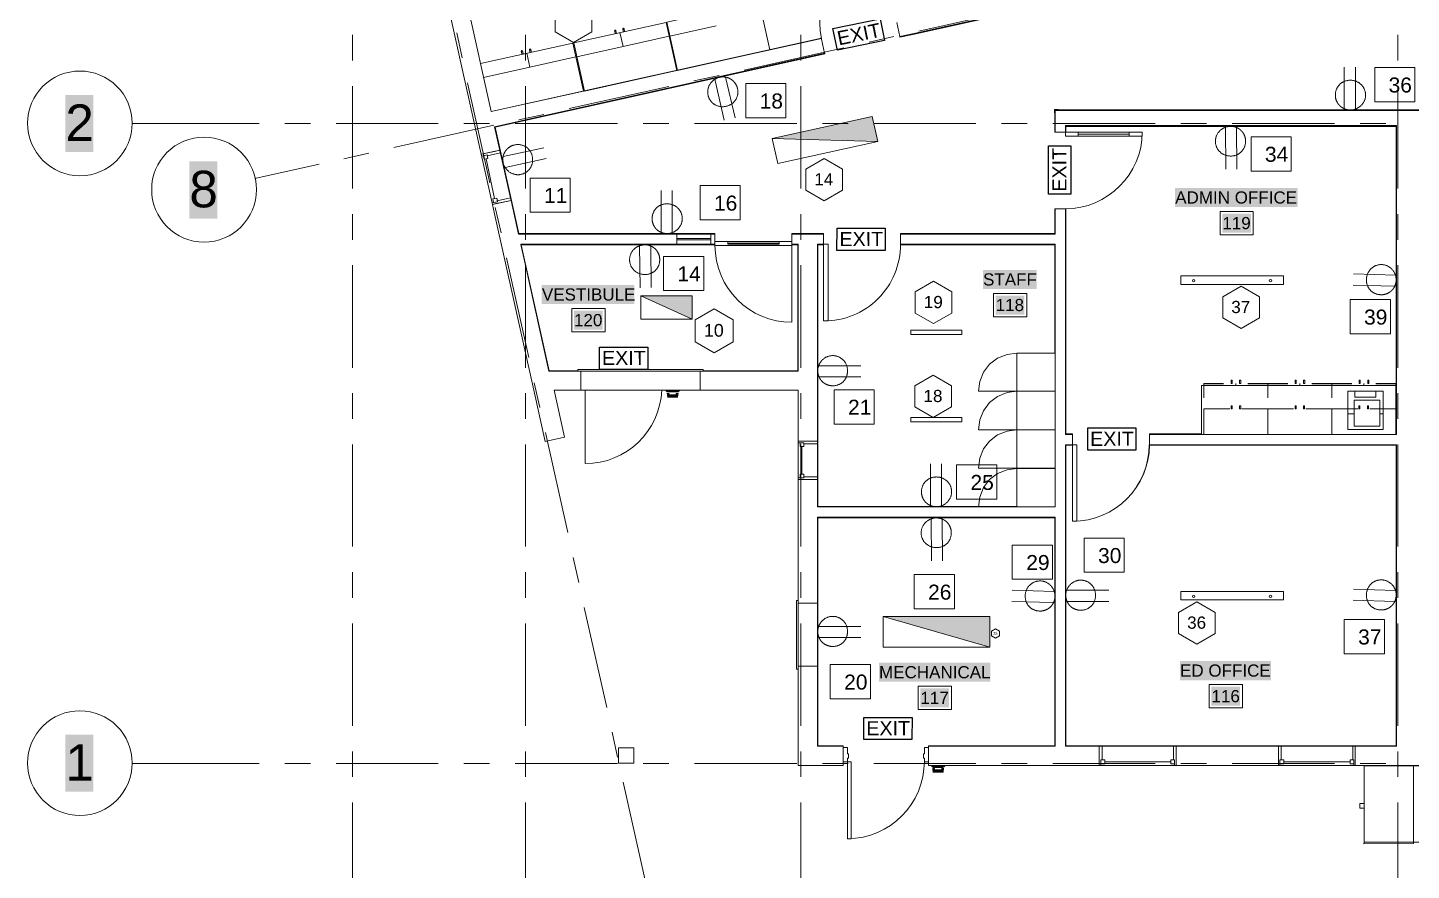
# Model space of a CAD drawing. Header units: inches. Extents: x 0.9 to 36.3, y 0.7 to 23.3.
# Drawn here: x 13.56 to 20.31, y 5.59 to 9.7 of the extents above; entities that cross this region are included whole.
import ezdxf

# ---------------------------------------------------------------- set-up
doc = ezdxf.new("R2010")
doc.units = ezdxf.units.IN
doc.linetypes.add('ACAD_ISO02W100', pattern=[15, 12, -3])
doc.linetypes.add('CENTER', pattern=[50.8, 31.75, -6.35, 6.35, -6.35])
for name, color, linetype, lineweight, true_color in [('Blocks', 7, 'Continuous', 5, 0x9a9c7f), ('Boarder for name', 7, 'Continuous', 5, 0x777777), ('Doors', 7, 'Continuous', 5, 0xf2db9c), ('Lights', 7, 'Continuous', 15, 0xff0a0a), ('Numbering Lights', 1, 'Continuous', 15, 0xff0000), ('PDF_Geometry', 7, 'Continuous', 9, 0x777777)]:
    doc.layers.add(name, color=color, linetype=linetype, lineweight=lineweight, true_color=true_color)
doc.layers.add('EXIT', color=10, linetype='Continuous')
doc.layers.add('PDF_Text', color=7, linetype='Continuous')
doc.layers.add('Numbering receptecles', color=170, linetype='Continuous', lineweight=15)
doc.layers.add('Receptacles', color=170, linetype='Continuous', lineweight=15)
doc.layers.add('PDF_Solid Fills', color=7, linetype='Continuous', true_color=0xffffff)
doc.styles.add('PDF Arial', font='arial.ttf')
doc.styles.get("Standard").update_dxf_attribs({"font": 'arial.ttf'})

msp = doc.modelspace()

# ---------------------------------------------------------------- hatches: boundary and pattern name
at = {"layer": 'Blocks', "linetype": 'CENTER', "ltscale": 0.01, "transparency": 33554559}
h = msp.add_hatch(color=256, dxfattribs=at)
h.set_gradient(color1=(19, 155, 72), color2=(241, 235, 31))
h.paths.add_polyline_path([(16.6915, 7.9119), (16.6899, 7.9184), (16.6802, 7.9184), (16.6769, 7.9184), (16.6802, 7.8956), (16.7321, 7.8956), (16.7353, 7.9184), (16.7321, 7.9184), (16.7224, 7.9184), (16.7207, 7.9119)])
h.paths.add_polyline_path([(16.6704, 7.9313), (16.6704, 7.9281), (16.6769, 7.9216), (16.6802, 7.9216), (16.7321, 7.9216), (16.7353, 7.9216), (16.7418, 7.9281), (16.7418, 7.9313)])
h = msp.add_hatch(color=256, dxfattribs=at)
h.set_gradient(color1=(19, 155, 72), color2=(241, 235, 31))
h.paths.add_polyline_path([(17.9868, 6.0803), (17.9851, 6.0868), (17.9754, 6.0868), (17.9722, 6.0868), (17.9754, 6.0641), (18.0273, 6.0641), (18.0306, 6.0868), (18.0273, 6.0868), (18.0176, 6.0868), (18.016, 6.0803)])
h.paths.add_polyline_path([(18.0273, 6.09), (18.0306, 6.09), (18.0371, 6.0965), (18.0371, 6.0998), (17.9657, 6.0998), (17.9657, 6.0965), (17.9722, 6.09), (17.9754, 6.09)])
h.paths.add_polyline_path([(17.9754, 6.09), (17.9754, 6.0868), (17.9851, 6.0868), (18.0176, 6.0868), (18.0273, 6.0868), (18.0273, 6.09)])
at = {"layer": 'Lights', "linetype": 'ByBlock', "transparency": 33554559}
msp.add_hatch(color=256, dxfattribs=at).paths.add_polyline_path([(17.1984, 9.1615), (17.7064, 9.1479), (17.6797, 9.2682)])
at = {"layer": 'Lights', "linetype": 'ByBlock', "ltscale": 0.001, "transparency": 33554559}
for points in [[(16.5517, 8.3921), (16.8017, 8.2789), (16.8017, 8.3921)], [(18.2534, 6.6764), (18.2534, 6.8264), (17.7334, 6.8264)]]:
    msp.add_hatch(color=256, dxfattribs=at).paths.add_polyline_path(points)

# ---------------------------------------------------------------- linework, layer by layer
at = {"layer": 'Blocks', "linetype": 'ByBlock'}
for p, q in [((16.4489, 9.6775), (16.4641, 9.6091)), ((16.4641, 9.6091), (16.6893, 9.6591)), ((16.9185, 9.71), (16.6932, 9.66)), ((16.4641, 9.6091), (16.2388, 9.5591)), ((15.9941, 9.5765), (16.0093, 9.5082)), ((16.0093, 9.5082), (16.2345, 9.5582)), ((16.0093, 9.5082), (15.784, 9.4582))]:
    msp.add_line(p, q, dxfattribs=at)
at = {"layer": 'Blocks', "linetype": 'ByBlock', "ltscale": 0.001}
msp.add_line((18.2534, 6.8264), (18.2534, 6.6764), dxfattribs=at)
at = {"layer": 'Blocks', "linetype": 'ByBlock'}
for points in [[(17.1287, 9.8278), (16.6782, 9.7278), (16.7304, 9.4925), (17.1809, 9.5925)], [(16.6742, 9.7272), (16.2237, 9.6272), (16.2759, 9.392), (16.7264, 9.4919)], [(16.2193, 9.6265), (15.7688, 9.5266), (15.821, 9.2913), (16.2715, 9.3912)], [(18.5726, 7.9263), (18.5726, 8.113), (18.3859, 8.113), (18.3859, 7.9263)], [(19.4309, 7.9647), (19.4309, 7.9797), (19.4359, 7.9797), (19.4359, 7.9647), (19.4359, 7.9797), (19.4309, 7.9797), (19.4309, 7.9647), (19.4309, 7.9747)], [(19.4359, 7.9647), (19.4359, 7.9747)], [(19.4775, 7.9797), (19.4775, 7.9647), (19.4725, 7.9647), (19.4775, 7.9647), (19.4775, 7.9747), (19.4775, 7.9647), (19.4725, 7.9647), (19.4775, 7.9647), (19.4775, 7.9797), (19.4725, 7.9797), (19.4725, 7.9647), (19.4725, 7.9797)], [(19.4725, 7.9747), (19.4725, 7.9647)], [(19.7425, 7.9647), (19.7425, 7.9797), (19.7475, 7.9797), (19.7475, 7.9647), (19.7475, 7.9797), (19.7425, 7.9797), (19.7425, 7.9647), (19.7425, 7.9747)], [(19.7475, 7.9647), (19.7475, 7.9747)], [(19.7909, 7.9797), (19.7909, 7.9647), (19.7842, 7.9647), (19.7909, 7.9647), (19.7909, 7.9747), (19.7909, 7.9647), (19.7842, 7.9647), (19.7909, 7.9647), (19.7909, 7.9797), (19.7842, 7.9797), (19.7842, 7.9647), (19.7842, 7.9797)], [(19.7842, 7.9747), (19.7842, 7.9647)], [(20.0559, 7.9647), (20.0559, 7.9797), (20.0609, 7.9797), (20.0609, 7.9647), (20.0609, 7.9797), (20.0559, 7.9797), (20.0559, 7.9647), (20.0559, 7.9747)], [(20.0609, 7.9647), (20.0609, 7.9747)], [(20.1025, 7.9797), (20.1025, 7.9647), (20.0975, 7.9647), (20.1025, 7.9647), (20.1025, 7.9747), (20.1025, 7.9647), (20.0975, 7.9647), (20.1025, 7.9647), (20.1025, 7.9797), (20.0975, 7.9797), (20.0975, 7.9647), (20.0975, 7.9797)], [(20.0975, 7.9747), (20.0975, 7.9647)], [(18.5726, 7.738), (18.5726, 7.9263), (18.3859, 7.9263), (18.3859, 7.738)], [(19.2859, 7.7147), (20.2342, 7.7147), (20.2342, 7.9547), (19.2859, 7.9547)], [(20.0009, 7.7397), (20.1725, 7.7397), (20.1725, 7.9263), (20.0009, 7.9263)], [(20.1725, 7.9263), (20.1725, 7.8347), (20.1725, 7.7397), (20.1725, 7.8347)], [(19.4309, 7.8397), (19.4309, 7.8547), (19.4359, 7.8547), (19.4359, 7.8397), (19.4359, 7.8547), (19.4309, 7.8547), (19.4309, 7.8397), (19.4309, 7.8497)], [(19.4359, 7.8397), (19.4359, 7.8497)], [(19.4725, 7.8397), (19.4725, 7.8547), (19.4775, 7.8547), (19.4775, 7.8397), (19.4775, 7.8547), (19.4725, 7.8547), (19.4725, 7.8397), (19.4725, 7.8497)], [(19.4775, 7.8397), (19.4775, 7.8497)], [(19.7425, 7.8397), (19.7425, 7.8547), (19.7475, 7.8547), (19.7475, 7.8397), (19.7475, 7.8547), (19.7425, 7.8547), (19.7425, 7.8397), (19.7425, 7.8497)], [(19.7475, 7.8397), (19.7475, 7.8497)], [(19.7842, 7.8397), (19.7842, 7.8547), (19.7892, 7.8547), (19.7892, 7.8397), (19.7892, 7.8547), (19.7842, 7.8547), (19.7842, 7.8397), (19.7842, 7.8497)], [(19.7892, 7.8397), (19.7892, 7.8497)], [(20.0009, 7.8163), (20.0009, 7.8347), (20.0009, 7.843), (20.0009, 7.8347)], [(20.0309, 7.7564), (20.1558, 7.7564), (20.1558, 7.883), (20.0309, 7.883)], [(20.0542, 7.8397), (20.0542, 7.8547), (20.0592, 7.8547), (20.0592, 7.8397), (20.0592, 7.8547), (20.0542, 7.8547), (20.0542, 7.8397), (20.0542, 7.8497)], [(20.0592, 7.8397), (20.0592, 7.8497)], [(20.0958, 7.8397), (20.0958, 7.8547), (20.1008, 7.8547), (20.1008, 7.8397), (20.1008, 7.8547), (20.0958, 7.8547), (20.0958, 7.8397), (20.0958, 7.8497)], [(20.1008, 7.8397), (20.1008, 7.8497)], [(20.1725, 7.8163), (20.1725, 7.8347), (20.1725, 7.843), (20.1725, 7.8347)], [(18.5726, 7.5514), (18.5726, 7.738), (18.3859, 7.738), (18.3859, 7.5514)], [(18.5726, 7.3614), (18.5726, 7.5497), (18.3859, 7.5497), (18.3859, 7.3614)]]:
    msp.add_lwpolyline(points, close=True, dxfattribs=at)
for points in [[(16.4233, 9.6838), (16.4259, 9.6721), (16.4319, 9.6734), (16.4293, 9.6851)], [(16.4634, 9.6927), (16.466, 9.681), (16.472, 9.6823), (16.4694, 9.694)], [(16.0085, 9.592), (16.0111, 9.5803), (16.0171, 9.5816), (16.0145, 9.5934)], [(15.9685, 9.5831), (15.9711, 9.5714), (15.9771, 9.5728), (15.9745, 9.5845)], [(18.3859, 7.5514), (18.1976, 7.5514), (18.2043, 7.5997), (18.2226, 7.6447), (18.2526, 7.683), (18.2909, 7.713), (18.3376, 7.7314), (18.3859, 7.738), (18.1976, 7.738), (18.2043, 7.7863), (18.2226, 7.8313), (18.2526, 7.8713), (18.2909, 7.9013), (18.3376, 7.9197), (18.3859, 7.9263), (18.1976, 7.9263), (18.2043, 7.9747), (18.2226, 8.0197), (18.2526, 8.058), (18.2909, 8.088), (18.3376, 8.1063), (18.3859, 8.113)], [(19.3942, 7.9647), (19.2975, 7.9647), (19.2975, 7.9563)], [(19.2975, 7.8947), (19.2975, 7.9563), (19.3942, 7.9563)], [(19.4309, 7.9647), (19.4359, 7.9647), (19.4309, 7.9647)], [(19.4309, 7.9647), (19.4359, 7.9647), (19.4309, 7.9647)], [(19.4542, 7.9563), (19.4542, 7.9647)], [(19.7075, 7.9647), (19.6092, 7.9647), (19.6092, 7.9563), (19.6092, 7.9647), (19.5125, 7.9647)], [(19.5125, 7.9563), (19.6092, 7.9563), (19.6092, 7.8947), (19.6092, 7.9563), (19.7075, 7.9563)], [(19.7425, 7.9647), (19.7475, 7.9647), (19.7425, 7.9647)], [(19.7425, 7.9647), (19.7475, 7.9647), (19.7425, 7.9647)], [(19.7659, 7.9563), (19.7659, 7.9647)], [(20.0192, 7.9647), (19.9225, 7.9647), (19.9225, 7.9563), (19.9225, 7.9647), (19.8242, 7.9647)], [(19.8242, 7.9563), (19.9225, 7.9563), (19.9225, 7.8947), (19.9225, 7.9563), (20.0192, 7.9563)], [(20.1725, 7.8363), (20.1725, 7.8413), (20.1725, 7.843), (20.1725, 7.8463), (20.1725, 7.8863), (20.1725, 7.9263), (20.0009, 7.9263), (20.0858, 7.9263), (20.1725, 7.9263), (20.1725, 7.918), (20.1725, 7.908), (20.1725, 7.898), (20.1725, 7.8863), (20.1725, 7.863), (20.1725, 7.838), (20.1725, 7.8163), (20.1725, 7.778), (20.1725, 7.7397), (20.1725, 7.7564), (20.1725, 7.7397), (20.0009, 7.7397), (20.1725, 7.7397), (20.0009, 7.7397), (20.0009, 7.7564), (20.0009, 7.7397), (20.0009, 7.778), (20.0009, 7.8163), (20.0009, 7.838), (20.0009, 7.863), (20.0009, 7.8863), (20.0009, 7.898), (20.0009, 7.908), (20.0009, 7.918), (20.0009, 7.9263), (20.0009, 7.8963), (20.0009, 7.8947), (20.0009, 7.893), (20.0009, 7.8913), (20.0009, 7.8897), (20.0009, 7.8863), (20.0009, 7.823), (20.0009, 7.758), (20.0009, 7.823), (20.0009, 7.8863), (20.0009, 7.8897), (20.0009, 7.8913), (20.0009, 7.893), (20.0009, 7.8947), (20.0009, 7.8963), (20.0009, 7.9263), (20.0359, 7.9263), (20.0609, 7.9263), (20.0858, 7.9263), (20.1108, 7.9263), (20.1358, 7.9263), (20.1725, 7.9263), (20.1725, 7.8963), (20.1725, 7.8947), (20.1725, 7.893), (20.1725, 7.8913), (20.1725, 7.8897), (20.1725, 7.8863), (20.1725, 7.823), (20.1725, 7.758), (20.1725, 7.823), (20.1725, 7.8863), (20.1725, 7.8897), (20.1725, 7.8913), (20.1725, 7.893), (20.1725, 7.8947), (20.1725, 7.8963), (20.1725, 7.9263), (20.1375, 7.9263), (20.1125, 7.9263), (20.0858, 7.9263), (20.0592, 7.9263), (20.0342, 7.9263), (20.0342, 7.918), (20.0342, 7.908), (20.0342, 7.898), (20.1375, 7.898), (20.1375, 7.908), (20.1375, 7.918), (20.1375, 7.9263), (20.0342, 7.9263), (20.0009, 7.9263), (20.0009, 7.8347), (20.0009, 7.7397), (20.0009, 7.8347), (20.0009, 7.9263), (20.0009, 7.8863), (20.0009, 7.8463), (20.0009, 7.843), (20.0009, 7.8413), (20.0009, 7.8363)], [(20.0009, 7.9263), (20.0342, 7.9263), (20.0342, 7.918), (20.0342, 7.908), (20.0342, 7.898), (20.1375, 7.898), (20.1375, 7.908), (20.1375, 7.918), (20.1375, 7.9263), (20.1725, 7.9263)], [(20.0342, 7.9263), (20.1375, 7.9263), (20.0342, 7.9263)], [(20.0559, 7.9647), (20.0609, 7.9647), (20.0559, 7.9647)], [(20.0559, 7.9647), (20.0609, 7.9647), (20.0559, 7.9647)], [(20.1125, 7.9263), (20.0858, 7.9263), (20.0592, 7.9263)], [(20.0775, 7.9563), (20.0775, 7.9647)], [(20.2342, 7.9563), (20.2342, 7.9647), (20.1375, 7.9647)], [(20.1375, 7.9563), (20.2342, 7.9563), (20.2342, 7.8947)], [(19.4242, 7.7147), (19.2975, 7.7147), (19.2975, 7.8397), (19.4242, 7.8397)], [(19.4309, 7.8397), (19.4359, 7.8397), (19.4309, 7.8397)], [(19.4309, 7.8397), (19.4359, 7.8397), (19.4309, 7.8397)], [(19.4725, 7.8397), (19.4775, 7.8397), (19.4725, 7.8397)], [(19.4725, 7.8397), (19.4775, 7.8397), (19.4725, 7.8397)], [(19.4825, 7.8397), (19.6092, 7.8397), (19.6092, 7.7147), (19.4825, 7.7147)], [(19.7359, 7.7147), (19.6092, 7.7147), (19.6092, 7.8397), (19.7359, 7.8397)], [(19.7425, 7.8397), (19.7475, 7.8397), (19.7425, 7.8397)], [(19.7425, 7.8397), (19.7475, 7.8397), (19.7425, 7.8397)], [(19.7842, 7.8397), (19.7892, 7.8397), (19.7842, 7.8397)], [(19.7842, 7.8397), (19.7892, 7.8397), (19.7842, 7.8397)], [(19.7959, 7.8397), (19.9225, 7.8397), (19.9225, 7.7147), (19.7959, 7.7147)], [(20.0492, 7.7147), (19.9225, 7.7147), (19.9225, 7.8397), (20.0492, 7.8397)], [(20.0309, 7.8163), (20.0309, 7.848), (20.0309, 7.883), (20.1558, 7.883), (20.1558, 7.848), (20.1558, 7.8163), (20.1558, 7.7863), (20.1558, 7.7564), (20.0309, 7.7564), (20.0309, 7.7863), (20.0309, 7.8163), (20.0009, 7.8163)], [(20.0542, 7.8397), (20.0592, 7.8397), (20.0542, 7.8397)], [(20.0542, 7.8397), (20.0592, 7.8397), (20.0542, 7.8397)], [(20.0958, 7.8397), (20.1008, 7.8397), (20.0958, 7.8397)], [(20.0958, 7.8397), (20.1008, 7.8397), (20.0958, 7.8397)], [(20.1075, 7.8397), (20.2342, 7.8397), (20.2342, 7.7147), (20.1075, 7.7147)], [(19.3942, 7.7147), (19.2975, 7.7147), (19.2975, 7.7764)], [(19.7075, 7.7147), (19.6092, 7.7147), (19.6092, 7.7764), (19.6092, 7.7147), (19.5125, 7.7147)], [(20.0192, 7.7147), (19.9225, 7.7147), (19.9225, 7.7764), (19.9225, 7.7147), (19.8242, 7.7147)], [(20.1725, 7.8163), (20.1558, 7.8163)], [(18.3859, 7.3614), (18.1976, 7.3614), (18.2043, 7.4097), (18.2226, 7.4564), (18.2526, 7.4947), (18.2909, 7.5247), (18.3376, 7.543), (18.3859, 7.5497)]]:
    msp.add_lwpolyline(points, dxfattribs=at)
for centre in [(16.4259, 9.6863), (16.466, 9.6952), (15.9711, 9.5856), (16.0111, 9.5945)]:
    msp.add_circle(centre, 0.00359, dxfattribs=at)
at = {"layer": 'Boarder for name', "linetype": 'ByBlock'}
for points in [[(19.3772, 8.8037), (19.5388, 8.8037), (19.5388, 8.6904), (19.3772, 8.6904)], [(18.2714, 8.4037), (18.4348, 8.4037), (18.4348, 8.2903), (18.2714, 8.2903)], [(16.2143, 8.3301), (16.3776, 8.3301), (16.3776, 8.2168), (16.2143, 8.2168)], [(17.904, 6.4861), (18.0674, 6.4861), (18.0674, 6.3727), (17.904, 6.3727)], [(19.3242, 6.4941), (19.4858, 6.4941), (19.4858, 6.3808), (19.3242, 6.3808)]]:
    msp.add_lwpolyline(points, close=True, dxfattribs=at)
at = {"layer": 'Doors', "linetype": 'ByBlock'}
for p, q in [((17.4426, 8.6446), (17.4643, 8.6446)), ((17.4426, 8.2697), (17.4426, 8.6446)), ((17.4643, 8.6446), (17.4643, 8.2697)), ((17.4643, 8.2697), (17.4426, 8.2697)), ((18.6576, 7.6647), (18.6776, 7.6647)), ((18.6576, 7.2914), (18.6576, 7.6647)), ((18.6776, 7.6647), (18.6776, 7.2914)), ((18.6776, 7.2914), (18.6576, 7.2914))]:
    msp.add_line(p, q, dxfattribs=at)
for points in [[(18.6226, 9.1713), (18.6842, 9.1713), (18.6842, 9.1913), (18.6226, 9.1913)], [(18.9976, 9.1713), (18.9342, 9.1713), (18.9342, 9.1913), (18.9976, 9.1913)], [(17.5593, 6.1864), (17.5376, 6.1864), (17.5376, 6.1164), (17.5593, 6.1164), (17.5593, 6.1348), (17.5643, 6.1348), (17.5643, 6.1564), (17.5593, 6.1564)], [(17.5593, 5.7414), (17.5776, 5.7414), (17.5776, 6.1164), (17.5593, 6.1164)]]:
    msp.add_lwpolyline(points, close=True, dxfattribs=at)
for points in [[(18.6842, 9.1913), (18.9342, 9.1913)], [(18.9342, 9.1813), (18.6842, 9.1813)], [(18.6842, 9.1713), (18.9342, 9.1713)], [(17.5376, 6.1864), (17.5593, 6.1864), (17.5593, 6.1564), (17.5643, 6.1564), (17.5643, 6.1348), (17.5593, 6.1348), (17.5593, 6.1164), (17.5376, 6.1164)], [(17.9543, 6.1164), (17.9343, 6.1164), (17.9343, 6.1348), (17.9293, 6.1348), (17.9293, 6.1564), (17.9343, 6.1564), (17.9343, 6.1864), (17.9543, 6.1864)]]:
    msp.add_lwpolyline(points, dxfattribs=at)
for points in [[(17.2876, 8.6446), (17.2876, 8.263, -0.413987), (16.9126, 8.638)], [(16.2793, 7.9313), (16.2793, 7.573, 0.403926), (16.6527, 7.9313)]]:
    msp.add_lwpolyline(points, format="xyb", dxfattribs=at)
for centre, radius, start, end in [((17.7999, 9.7295), 0.3762, 102.89692, 192.51974), ((18.6198, 9.1941), 0.3778, 270.42358, 359.57642), ((17.4456, 8.6417), 0.372, 269.54601, 0.45399), ((18.6576, 7.6647), 0.3733, 270.11084, 0), ((17.557, 6.1187), 0.3772, 270.34281, 0.16422)]:
    msp.add_arc(centre, radius, start, end, dxfattribs=at)
at = {"layer": 'EXIT', "linetype": 'ByBlock', "ltscale": 0.001}
for points in [[(17.7397, 9.6384), (17.5097, 9.5912), (17.488, 9.6976), (17.718, 9.7448)], [(18.6487, 9.1239), (18.6487, 8.8891), (18.5401, 8.8892), (18.5401, 9.124)], [(17.7427, 8.6137), (17.5079, 8.6137), (17.508, 8.7224), (17.7428, 8.7224)], [(16.5845, 8.033), (16.3497, 8.033), (16.3498, 8.1417), (16.5846, 8.1417)], [(18.9659, 7.6384), (18.7311, 7.6384), (18.7313, 7.747), (18.9661, 7.747)], [(17.8738, 6.2254), (17.639, 6.2254), (17.6391, 6.3341), (17.874, 6.3341)]]:
    msp.add_lwpolyline(points, close=True, dxfattribs=at)
at = {"layer": 'Lights', "linetype": 'ByBlock'}
for points in [[(17.7068, 9.1462), (17.2187, 9.038), (17.1916, 9.16), (17.7068, 9.1462), (17.6797, 9.2682), (17.1916, 9.16)], [(16.8017, 8.2789), (16.5517, 8.2789), (16.5517, 8.3921), (16.8017, 8.2789), (16.8017, 8.3921), (16.5517, 8.3921)], [(18.2534, 6.6764), (17.7334, 6.6764), (17.7334, 6.8264), (18.2534, 6.6764), (18.2534, 6.8264), (17.7334, 6.8264)]]:
    msp.add_lwpolyline(points, dxfattribs=at)
for points in [[(17.7068, 9.1462), (17.6797, 9.2682), (17.1916, 9.16)], [(19.6856, 8.448), (19.1856, 8.448), (19.1856, 8.4897), (19.6856, 8.4897)], [(17.8676, 8.2041), (17.8676, 8.2251), (18.1176, 8.2251), (18.1176, 8.2041)], [(17.8676, 7.7771), (17.8676, 7.7981), (18.1176, 7.7981), (18.1176, 7.7771)], [(19.6856, 6.9073), (19.1856, 6.9073), (19.1856, 6.9489), (19.6856, 6.9489)]]:
    msp.add_lwpolyline(points, close=True, dxfattribs=at)
for centre in [(19.2481, 8.4662), (19.6231, 8.4662), (19.2481, 6.9255), (19.6231, 6.9255)]:
    msp.add_circle(centre, 0.006, dxfattribs=at)
at = {"layer": 'Numbering Lights', "linetype": 'ByBlock', "ltscale": 0.001}
for points in [[(16.2227, 9.836), (16.1333, 9.7844), (16.1333, 9.6811), (16.2227, 9.6295), (16.3121, 9.6811), (16.3121, 9.7844)], [(17.445, 9.0623), (17.3556, 9.0107), (17.3556, 8.9075), (17.445, 8.8558), (17.5344, 8.9075), (17.5344, 9.0107)], [(17.9795, 8.463), (17.8901, 8.4114), (17.8901, 8.3081), (17.9795, 8.2565), (18.0689, 8.3081), (18.0689, 8.4114)], [(19.4794, 8.439), (19.3899, 8.3874), (19.3899, 8.2841), (19.4794, 8.2325), (19.5688, 8.2841), (19.5688, 8.3874)], [(16.9088, 8.3293), (16.8155, 8.2755), (16.8155, 8.1678), (16.9088, 8.114), (17.002, 8.1678), (17.002, 8.2755)], [(17.9778, 8.0046), (17.8884, 7.953), (17.8884, 7.8497), (17.9778, 7.7981), (18.0672, 7.8497), (18.0672, 7.953)], [(19.2641, 6.898), (19.1746, 6.8464), (19.1746, 6.7431), (19.2641, 6.6915), (19.3535, 6.7431), (19.3535, 6.8464)], [(18.2809, 6.7665), (18.2613, 6.7552), (18.2613, 6.7325), (18.2809, 6.7211), (18.3006, 6.7325), (18.3006, 6.7552)]]:
    msp.add_lwpolyline(points, close=True, dxfattribs=at)
at = {"layer": 'Numbering receptecles', "linetype": 'ByBlock', "ltscale": 0.001}
for points in [[(17.0626, 9.4287), (17.2586, 9.4287), (17.2586, 9.2614), (17.0626, 9.2614)], [(19.5278, 9.1685), (19.7238, 9.1685), (19.7238, 9.0012), (19.5278, 9.0012)], [(16.0104, 8.9672), (16.2064, 8.9672), (16.2064, 8.7999), (16.0104, 8.7999)], [(16.8399, 8.9301), (17.0359, 8.9301), (17.0359, 8.7629), (16.8399, 8.7629)], [(16.6615, 8.585), (16.8575, 8.585), (16.8575, 8.4177), (16.6615, 8.4177)], [(20.0116, 8.3738), (20.2076, 8.3738), (20.2076, 8.2066), (20.0116, 8.2066)], [(17.4939, 7.9336), (17.6899, 7.9336), (17.6899, 7.7664), (17.4939, 7.7664)], [(18.0912, 7.5666), (18.2872, 7.5666), (18.2872, 7.3993), (18.0912, 7.3993)], [(18.3633, 7.1755), (18.5593, 7.1755), (18.5593, 7.0083), (18.3633, 7.0083)], [(18.7137, 7.2096), (18.9097, 7.2096), (18.9097, 7.0424), (18.7137, 7.0424)], [(17.8845, 7.0309), (18.0805, 7.0309), (18.0805, 6.8636), (17.8845, 6.8636)], [(19.9827, 6.8122), (20.1787, 6.8122), (20.1787, 6.6449), (19.9827, 6.6449)], [(17.4751, 6.592), (17.6711, 6.592), (17.6711, 6.4247), (17.4751, 6.4247)]]:
    msp.add_lwpolyline(points, close=True, dxfattribs=at)
at = {"layer": 'PDF_Geometry', "linetype": 'ByBlock'}
for p, q in [((15.821, 9.2913), (17.4326, 9.6496)), ((17.4326, 9.6479), (15.821, 9.2913)), ((17.431, 9.6513), (17.431, 9.6496)), ((17.431, 9.6496), (17.4326, 9.6496)), ((17.4326, 9.6496), (17.4326, 9.6479)), ((17.4143, 8.0247), (17.4143, 8.6413)), ((17.4143, 8.6413), (17.4426, 8.6413)), ((17.4426, 8.643), (17.4426, 8.6446)), ((17.4426, 8.6446), (17.4643, 8.6446)), ((17.4426, 8.2697), (17.4426, 8.6446)), ((17.4426, 8.6413), (17.4426, 8.643)), ((17.4643, 8.6446), (17.4643, 8.2697)), ((17.4643, 8.2697), (17.4426, 8.2697)), ((17.4143, 7.363), (17.4143, 8.0247)), ((18.3859, 7.363), (17.4143, 7.363))]:
    msp.add_line(p, q, dxfattribs=at)
for points in [[(17.4326, 9.6446), (17.4476, 9.5763), (16.0527, 9.2663), (15.8377, 9.218), (15.8627, 9.103), (15.8377, 9.0963), (15.7727, 9.083), (15.1311, 11.9678), (15.2227, 11.9878), (15.741, 12.1045), (15.761, 12.0145), (15.2427, 11.8978), (15.821, 9.2913), (17.4326, 9.6479)], [(15.9177, 8.858), (15.8277, 8.838), (15.7727, 9.083), (15.8627, 9.103)], [(15.786, 9.0596), (15.8044, 9.063), (15.801, 9.0813), (15.7827, 9.0763)], [(15.8294, 8.8663), (15.8477, 8.8696), (15.851, 8.8513), (15.8327, 8.848)], [(16.8926, 8.6713), (16.8926, 8.6663), (16.726, 8.6663), (16.726, 8.6713)], [(16.8926, 8.693), (16.9126, 8.693), (16.9126, 8.6446), (16.8926, 8.6446)], [(16.9126, 8.638), (16.9126, 8.658), (16.976, 8.658), (16.976, 8.6446), (17.226, 8.6446), (17.226, 8.658), (17.2876, 8.658), (17.2876, 8.638)], [(16.976, 8.6446), (16.976, 8.6496), (17.226, 8.6496), (17.226, 8.6446)], [(17.226, 8.6446), (16.976, 8.6446)], [(17.4426, 8.6946), (17.4426, 8.693), (17.2876, 8.693), (17.2876, 8.6946), (17.2876, 8.6963), (17.4426, 8.6963)], [(17.8176, 8.643), (18.5709, 8.643)], [(16.2577, 8.0247), (16.2577, 7.9313)], [(16.2677, 8.033), (16.831, 8.033)], [(16.831, 7.9313), (16.2677, 7.9313)], [(19.2859, 7.7164), (19.0326, 7.7164)], [(17.4126, 7.4947), (17.3193, 7.4947), (17.3193, 7.683), (17.4126, 7.683)], [(17.3276, 7.6564), (17.346, 7.6564), (17.346, 7.6747), (17.3276, 7.6747)], [(18.6576, 7.6647), (18.6242, 7.6647)], [(18.6242, 6.1947), (20.2358, 6.1947), (20.2358, 7.663), (20.2375, 7.663), (20.2375, 7.6647), (20.2375, 6.1931), (18.6242, 6.1931), (18.6242, 7.3364)], [(20.2375, 7.6647), (20.2375, 7.663), (20.2358, 7.663), (19.0326, 7.663), (19.0326, 7.6647)], [(17.3276, 7.5214), (17.346, 7.5214), (17.346, 7.503), (17.3276, 7.503)], [(18.5709, 7.5497), (18.5709, 7.5514)], [(17.3193, 6.5697), (17.3193, 6.9047), (17.311, 6.9047), (17.311, 6.5697)], [(17.311, 6.5947), (17.311, 6.8814)], [(17.4126, 6.8814), (17.4126, 6.5947)], [(16.516, 6.1114), (16.516, 6.1847), (16.4427, 6.1847), (16.4427, 6.1114)], [(17.9543, 6.1864), (17.9343, 6.1864), (17.9343, 6.1564), (17.9293, 6.1564), (17.9293, 6.1348), (17.9343, 6.1348), (17.9343, 6.1164), (17.9543, 6.1164)], [(19.1626, 6.1931), (19.1626, 6.0998), (18.7876, 6.0998), (18.7876, 6.1931)], [(19.6625, 6.1931), (19.1626, 6.1931), (19.1626, 6.0998), (19.6625, 6.0998)], [(20.0359, 6.1931), (20.0359, 6.0998), (19.6625, 6.0998), (19.6625, 6.1931)], [(18.8142, 6.1081), (18.8142, 6.1264), (18.7959, 6.1264), (18.7959, 6.1081)], [(19.1359, 6.1081), (19.1359, 6.1264), (19.1542, 6.1264), (19.1542, 6.1081)], [(19.6875, 6.1081), (19.6875, 6.1264), (19.6692, 6.1264), (19.6692, 6.1081)], [(20.0109, 6.1081), (20.0109, 6.1264), (20.0292, 6.1264), (20.0292, 6.1081)], [(20.5625, 6.0981), (20.5375, 6.0981), (20.3208, 6.0981), (20.1042, 6.0981), (20.0792, 6.0981), (20.0792, 6.0998), (20.3208, 6.0998), (20.5625, 6.0998)], [(20.0592, 5.8914), (20.0592, 5.9131)], [(20.0792, 5.8914), (20.0792, 5.9131)], [(20.0792, 5.7248), (20.0775, 5.7181), (20.0775, 5.7164), (20.0792, 5.7248), (20.3208, 5.7248), (20.5625, 5.7248), (20.3208, 5.7248)]]:
    msp.add_lwpolyline(points, close=True, dxfattribs=at)
for points in [[(19.4875, 10.0279), (17.8776, 9.6696), (17.8143, 9.6563), (17.8143, 9.6579), (17.8759, 9.6713), (19.4859, 10.0296), (19.4859, 10.1263), (19.4875, 10.1263), (19.4875, 10.0413), (19.4875, 10.1263), (19.4892, 10.1263), (19.4892, 10.0413), (19.4925, 10.0263), (19.4742, 10.0213), (19.4742, 10.0229), (17.8776, 9.6679), (17.8143, 9.6546), (17.8143, 9.6563), (17.8776, 9.6696), (19.4742, 10.0246)], [(19.4325, 10.0163), (17.8759, 9.6713), (17.8143, 9.6579), (17.7993, 9.7263)], [(17.9076, 9.6846), (18.3959, 9.7929)], [(15.1444, 9.5413), (15.1444, 9.6663)], [(15.6794, 9.5546), (15.6527, 9.6763)], [(15.9877, 9.5413), (15.9877, 9.6663)], [(17.331, 9.5413), (17.331, 9.6663)], [(17.6643, 9.6313), (17.7859, 9.6579)], [(20.2442, 9.5413), (20.2442, 9.6663)], [(17.0543, 9.4946), (17.541, 9.6029)], [(15.8377, 9.218), (17.4476, 9.5763), (17.4493, 9.5746), (15.8394, 9.218), (15.956, 8.693)], [(15.9177, 8.8563), (15.8377, 9.218), (15.8377, 9.2163), (17.4493, 9.5746), (17.4493, 9.5729), (15.841, 9.2163), (15.956, 8.6963), (16.9126, 8.6963), (16.9126, 8.6946), (16.9126, 8.693), (15.9544, 8.693), (15.9544, 8.6946), (16.9126, 8.6946), (15.956, 8.6946), (15.8394, 9.218)], [(16.8093, 9.4413), (16.9326, 9.4679)], [(15.1444, 8.9163), (15.1444, 9.4163)], [(15.8144, 8.9446), (15.706, 9.4313)], [(15.9877, 8.9163), (15.9877, 9.4163)], [(16.201, 9.3063), (16.6877, 9.4146)], [(17.331, 8.9163), (17.331, 9.4163)], [(20.2442, 8.9163), (20.2442, 9.4163)], [(15.821, 9.2913), (15.821, 9.2913)], [(15.821, 9.2913), (15.821, 9.2913)], [(15.8227, 9.2913), (15.8227, 9.2913)], [(15.956, 9.2513), (16.0777, 9.278)], [(18.5709, 9.298), (18.5709, 9.1913), (18.5726, 9.1913), (18.5726, 9.2963), (20.3075, 9.2963), (20.7492, 9.2963), (20.7492, 9.298), (20.7492, 9.2996), (20.3075, 9.2996), (18.5876, 9.2996), (18.5876, 9.3013), (18.5692, 9.3013), (18.5692, 9.2863), (18.5709, 9.2863), (18.5692, 9.2863), (18.5692, 9.3013), (18.5876, 9.3013), (18.5876, 9.298), (18.5709, 9.298), (18.5709, 9.2863), (18.5709, 9.1913), (18.5709, 9.2196)], [(18.5726, 9.298), (20.3075, 9.298), (18.5876, 9.298)], [(20.3142, 6.0998), (20.0359, 6.0998), (20.0359, 6.1931), (20.2375, 6.1931), (20.2375, 7.6647), (19.0326, 7.6647), (19.0326, 7.7147), (20.2375, 7.7147), (20.2375, 9.223), (18.6226, 9.223), (18.6226, 9.1913), (18.5726, 9.1913), (18.5726, 9.2663), (18.5726, 9.2963), (18.6226, 9.2963), (20.3075, 9.2963), (20.7492, 9.2963), (20.7492, 9.2663), (20.7492, 9.223), (20.5625, 9.223)], [(20.3075, 9.298), (20.7492, 9.298), (20.3075, 9.298)], [(14.0694, 9.233), (14.6894, 9.233)], [(14.8144, 9.233), (14.9394, 9.233)], [(15.0644, 9.233), (15.5627, 9.233)], [(15.346, 9.1163), (15.8344, 9.2246)], [(15.6877, 9.233), (15.8127, 9.233)], [(15.9377, 9.233), (16.4377, 9.233)], [(16.5627, 9.233), (16.6877, 9.233)], [(16.8126, 9.233), (17.3126, 9.233)], [(17.4376, 9.233), (17.5626, 9.233)], [(17.6876, 9.233), (18.1859, 9.233)], [(18.3109, 9.233), (18.4359, 9.233)], [(18.5609, 9.233), (19.0609, 9.233)], [(18.5709, 9.1913), (18.5709, 9.1913)], [(20.2142, 9.223), (18.6226, 9.223)], [(18.6242, 9.1913), (18.6242, 9.2213), (18.6242, 9.1913), (18.6226, 9.1913), (18.6226, 9.2196)], [(20.2375, 7.7147), (20.2375, 9.223), (20.2375, 7.7164), (20.2342, 7.7164), (20.2375, 7.7164), (20.2358, 7.7164), (20.2358, 7.718), (20.2358, 9.2196), (18.6242, 9.2196), (18.6242, 9.2213), (20.2375, 9.2213), (18.6242, 9.2213), (18.6242, 9.2196), (18.6242, 9.1913), (18.6242, 9.2213)], [(18.6242, 9.1913), (18.6242, 9.1913)], [(19.1859, 9.233), (19.3109, 9.233)], [(19.4359, 9.233), (19.9359, 9.233)], [(20.0609, 9.233), (20.1858, 9.233)], [(20.2375, 9.2213), (20.2375, 7.7164), (20.2358, 7.7164), (20.2358, 7.718), (20.2342, 7.718)], [(15.1027, 9.0613), (15.2244, 9.088)], [(15.7727, 9.083), (15.7744, 9.0746), (15.801, 9.0813), (15.801, 9.0763), (15.866, 9.0896), (15.8627, 9.103)], [(15.8377, 8.868), (15.796, 9.0613)], [(14.6677, 8.9646), (14.9811, 9.0346)], [(15.8277, 8.838), (15.826, 8.8463), (15.851, 8.8513), (15.8494, 8.8563), (15.9144, 8.8713), (15.9177, 8.858)], [(16.2443, 8.0247), (16.1027, 8.0247), (15.966, 8.6446), (16.726, 8.6446), (16.726, 8.693), (15.9544, 8.693), (15.9177, 8.858), (15.8377, 8.8413), (15.8277, 8.838), (15.8377, 8.793), (16.0293, 7.9313), (16.0843, 7.6814), (16.1793, 7.7014), (16.1277, 7.9313), (16.2793, 7.9313)], [(15.1444, 8.6663), (15.1444, 8.7913)], [(15.8694, 8.6996), (15.841, 8.823)], [(15.9877, 8.6663), (15.9877, 8.7913)], [(17.3193, 6.5697), (17.3193, 6.1931), (17.3193, 6.0998), (17.5376, 6.0998), (17.5376, 6.1931), (17.4126, 6.1931), (17.4126, 7.3114), (18.5726, 7.3114), (18.5726, 6.1931), (17.9543, 6.1931), (17.9543, 6.0998), (18.7876, 6.0998), (18.7876, 6.1931), (18.6226, 6.1931), (18.6226, 7.3364), (18.6226, 7.6647), (18.6576, 7.6647), (18.6576, 7.7147), (18.6226, 7.7147), (18.6226, 8.668), (18.6226, 8.8163), (18.5726, 8.8163), (18.5726, 8.693), (17.8176, 8.693), (17.8176, 8.6446), (18.5726, 8.6446), (18.5726, 7.3614), (17.4126, 7.3614), (17.4126, 7.4947), (17.3193, 7.4947), (17.3193, 6.9047)], [(17.331, 8.6663), (17.331, 8.7913)], [(18.5726, 8.693), (17.8176, 8.693), (17.8176, 8.6946), (17.8176, 8.6963), (18.5709, 8.6963), (18.5709, 8.6946), (18.5709, 8.6963), (18.5709, 8.8163), (18.5726, 8.8163), (18.5726, 8.7346)], [(18.5709, 8.8163), (18.5709, 8.8163)], [(18.5709, 8.6946), (18.5709, 8.8163), (18.5709, 8.6946)], [(18.6242, 7.7164), (18.6242, 8.668), (18.6242, 7.718), (18.6576, 7.718), (18.6576, 7.7164), (18.6576, 7.7147), (18.6226, 7.7147), (18.6226, 8.668), (18.6226, 8.8163), (18.6242, 8.8163), (18.6242, 8.668), (18.6242, 8.8163), (18.6242, 8.668), (18.6242, 7.7147)], [(18.6242, 8.8163), (18.6242, 8.8163)], [(20.2442, 8.6663), (20.2442, 8.7913)], [(15.966, 8.643), (16.1043, 8.0263), (15.966, 8.6446), (16.9126, 8.6446), (16.9126, 8.643), (15.966, 8.643), (16.9126, 8.643)], [(15.966, 8.6446), (16.1027, 8.0247), (16.2443, 8.0247), (16.2443, 8.033), (16.8543, 8.033), (16.8543, 8.0247), (16.2443, 8.0247), (16.2443, 8.033), (16.8543, 8.033), (16.8543, 8.0247), (17.2026, 8.0247)], [(17.2876, 8.638), (16.9126, 8.638), (16.9126, 8.6413), (15.9677, 8.6413), (16.1043, 8.0263), (16.2443, 8.0263)], [(16.726, 8.693), (16.726, 8.6713), (16.8926, 8.6713), (16.8926, 8.693)], [(16.8926, 8.6446), (16.8926, 8.6663), (16.726, 8.6663), (16.726, 8.6446)], [(16.8543, 8.0247), (17.3193, 8.0247), (17.3193, 8.6446), (17.2876, 8.6446), (17.2876, 8.693), (17.4426, 8.693), (17.4426, 8.6446), (17.4126, 8.6446), (17.4126, 8.0247), (17.4126, 7.683), (17.3193, 7.683), (17.3193, 7.9313), (16.841, 7.9313), (16.841, 8.0247)], [(16.8543, 8.0263), (17.3176, 8.0263), (17.3193, 8.0263), (17.3193, 8.6446), (17.3193, 8.0247)], [(16.9126, 8.658), (17.2876, 8.658)], [(17.226, 8.658), (16.976, 8.658)], [(16.976, 8.6496), (17.226, 8.6496)], [(17.2876, 8.6946), (17.4426, 8.6946), (17.2876, 8.6946)], [(17.3193, 8.643), (17.2876, 8.643), (17.3193, 8.643), (17.3193, 8.0263), (17.3176, 8.0263), (17.3176, 8.6413), (17.2876, 8.6413)], [(17.4126, 8.643), (17.4426, 8.643), (17.4126, 8.643), (17.4126, 8.0247), (17.4126, 8.6446), (17.4126, 8.0247), (17.4126, 7.3614)], [(17.8176, 8.6946), (18.5709, 8.6946), (17.8176, 8.6946)], [(18.5709, 8.113), (18.5709, 8.6413), (18.5709, 8.643), (18.5709, 8.6413), (17.8176, 8.6413), (17.8176, 8.643), (17.8176, 8.6446), (18.5726, 8.6446), (18.5726, 8.113)], [(18.5709, 8.113), (18.5709, 8.643), (18.5709, 8.113)], [(16.0043, 8.0913), (15.896, 8.578)], [(15.1444, 8.0413), (15.1444, 8.5413)], [(15.9877, 8.0413), (15.9877, 8.5413)], [(17.331, 8.0413), (17.331, 8.5413)], [(20.2442, 8.0413), (20.2442, 8.5413)], [(16.0577, 7.8463), (16.031, 7.968)], [(16.1043, 8.0263), (16.1043, 8.0263)], [(16.1043, 8.0263), (16.2443, 8.0263), (16.1043, 8.0263)], [(16.2577, 8.0247), (16.841, 8.0247)], [(16.841, 7.9313), (16.841, 8.0247), (16.841, 7.9313), (16.6743, 7.9313)], [(16.841, 7.9763), (16.841, 7.9813)], [(16.8543, 8.0263), (17.3193, 8.0263), (16.8543, 8.0263)], [(18.5726, 7.3614), (17.4126, 7.3614), (17.4126, 8.0247), (17.4126, 7.3997)], [(15.1444, 7.7913), (15.1444, 7.9163)], [(15.9877, 7.7913), (15.9877, 7.9163)], [(16.841, 7.9313), (16.2577, 7.9313), (16.841, 7.9313)], [(16.6543, 7.9313), (16.6743, 7.9313)], [(17.331, 7.7913), (17.331, 7.9163)], [(20.2442, 7.7913), (20.2442, 7.9163)], [(20.2342, 7.7764), (20.2342, 7.7147), (20.1375, 7.7147)], [(16.1943, 7.2364), (16.086, 7.7247)], [(18.6226, 7.7147), (18.6226, 7.7164), (18.6576, 7.7164), (18.6242, 7.7164), (18.6576, 7.7164)], [(19.0326, 7.7147), (19.0326, 7.7164), (19.0326, 7.718), (19.2859, 7.718)], [(15.1444, 7.168), (15.1444, 7.6664)], [(15.9877, 7.168), (15.9877, 7.6664)], [(17.3193, 7.683), (17.3193, 7.6747), (17.346, 7.6747), (17.346, 7.6697), (17.4126, 7.6697), (17.4126, 7.683)], [(17.331, 7.168), (17.331, 7.6664)], [(17.336, 7.5214), (17.336, 7.6564)], [(18.6226, 7.6647), (18.6226, 7.6647)], [(18.6226, 7.6647), (18.6226, 7.3364), (18.6226, 6.1931), (20.2392, 6.1931)], [(18.6576, 7.6647), (18.6576, 7.6647)], [(18.6576, 7.6647), (18.6776, 7.6647)], [(18.6776, 7.6647), (18.6776, 7.2914)], [(19.0326, 7.6647), (19.0326, 7.6647)], [(20.2375, 7.6647), (19.0326, 7.6647), (20.2375, 7.6647)], [(20.2375, 7.6647), (20.2375, 7.6647)], [(20.2375, 7.6647), (20.2375, 6.1931), (20.2375, 7.6647)], [(20.2442, 7.168), (20.2442, 7.6664)], [(17.3193, 7.4947), (17.3193, 7.503), (17.346, 7.503), (17.346, 7.508), (17.4126, 7.508), (17.4126, 7.4947)], [(18.5709, 7.5514), (18.5709, 7.5497)], [(18.5726, 7.5514), (18.5726, 7.5497)], [(17.4126, 7.3614), (18.3859, 7.3614), (17.4126, 7.3614)], [(18.5726, 7.3614), (18.5726, 7.3614)], [(17.5376, 6.1931), (17.5376, 6.1947), (17.4143, 6.1947), (17.4143, 6.1931), (17.4126, 6.1931), (17.4143, 6.1931), (17.4143, 6.1947), (17.4143, 7.308), (18.5709, 7.308), (18.5709, 7.3097), (17.4126, 7.3097), (17.4126, 7.3114), (18.5726, 7.3114), (18.5726, 6.1931), (17.9543, 6.1931), (18.5709, 6.1931), (18.5726, 6.1931), (17.9543, 6.1931), (17.9543, 6.1947), (18.5709, 6.1947), (18.5709, 7.308), (18.5709, 7.3097), (17.4126, 7.3097), (17.4126, 6.1931), (17.4126, 7.3114), (17.4126, 6.1931)], [(18.5709, 6.1931), (18.5709, 7.3097), (18.5709, 6.1931)], [(18.6576, 7.2914), (18.6776, 7.2914)], [(16.2477, 6.993), (16.221, 7.1147)], [(15.1444, 6.9181), (15.1444, 7.043)], [(15.9877, 6.9181), (15.9877, 7.043)], [(17.331, 6.9181), (17.331, 7.043)], [(20.2442, 6.9181), (20.2442, 7.043)], [(17.3193, 6.5697), (17.311, 6.5697), (17.311, 6.9047), (17.3193, 6.9047)], [(17.3193, 6.8914), (17.4126, 6.8914), (17.3193, 6.8914), (17.3193, 6.5847), (17.4126, 6.5847), (17.3193, 6.5847)], [(17.4126, 6.5847), (17.4126, 6.8914), (17.4126, 6.5847)], [(16.3843, 6.3831), (16.2743, 6.8714)], [(15.1444, 6.2931), (15.1444, 6.7931)], [(15.9877, 6.2931), (15.9877, 6.7931)], [(17.331, 6.2931), (17.331, 6.7931)], [(20.2442, 6.2931), (20.2442, 6.7931)], [(16.4377, 6.1398), (16.411, 6.2614)], [(15.1444, 6.0431), (15.1444, 6.1681)], [(15.9877, 6.0431), (15.9877, 6.1681)], [(17.331, 6.0431), (17.331, 6.1681)], [(17.4126, 6.1931), (17.5376, 6.1931), (17.4126, 6.1931)], [(17.5376, 6.1931), (17.5376, 6.1931)], [(17.9543, 6.1931), (17.9543, 6.1931)], [(18.7876, 6.0998), (18.7959, 6.0998), (18.7959, 6.1264), (18.8009, 6.1264), (18.8009, 6.1931), (18.7876, 6.1931)], [(20.1242, 6.1931), (19.0276, 6.1931)], [(19.1626, 6.0998), (19.1542, 6.0998), (19.1542, 6.1264), (19.1492, 6.1264), (19.1492, 6.1931), (19.1626, 6.1931)], [(19.6625, 6.0998), (19.6692, 6.0998), (19.6692, 6.1264), (19.6742, 6.1264), (19.6742, 6.1931), (19.6625, 6.1931)], [(20.0359, 6.0998), (20.0292, 6.0998), (20.0292, 6.1264), (20.0242, 6.1264), (20.0242, 6.1931), (20.0359, 6.1931)], [(20.2442, 6.0431), (20.2442, 6.1681)], [(14.0694, 6.1098), (14.6894, 6.1098)], [(14.8144, 6.1098), (14.9394, 6.1098)], [(15.0644, 6.1098), (15.5627, 6.1098)], [(15.6877, 6.1098), (15.8127, 6.1098)], [(15.9377, 6.1098), (16.4377, 6.1098)], [(16.5627, 6.1098), (16.6877, 6.1098)], [(16.8126, 6.1098), (17.3126, 6.1098)], [(17.4376, 6.1098), (17.5626, 6.1098)], [(17.6876, 6.1098), (18.1859, 6.1098)], [(18.3109, 6.1098), (18.4359, 6.1098)], [(18.5609, 6.1098), (19.0609, 6.1098)], [(19.1359, 6.1164), (18.8142, 6.1164)], [(19.1859, 6.1098), (19.3109, 6.1098)], [(19.4359, 6.1098), (19.9359, 6.1098)], [(20.0109, 6.1164), (19.6875, 6.1164)], [(20.0609, 6.1098), (20.1858, 6.1098)], [(20.3208, 6.0981), (20.3208, 5.7248), (20.3208, 5.7181), (20.0775, 5.7164)], [(20.5375, 6.0981), (20.5375, 6.0998), (20.5625, 6.0998), (20.3292, 6.0998), (20.3208, 6.0998), (20.3142, 6.0998), (20.0792, 6.0998), (20.1042, 6.0998), (20.3208, 6.0998), (20.5375, 6.0998)], [(20.0792, 6.0981), (20.0792, 6.0981)], [(20.0792, 5.7248), (20.0792, 6.0981), (20.0792, 5.9131)], [(20.1042, 6.0998), (20.1042, 6.0981)], [(16.6093, 5.3714), (16.4643, 6.0181)], [(15.1444, 5.4181), (15.1444, 5.9181)], [(15.9877, 5.4181), (15.9877, 5.9181)], [(17.331, 5.4181), (17.331, 5.9181)], [(20.0792, 5.9131), (20.0592, 5.9131), (20.0792, 5.9131)], [(20.0792, 5.8914), (20.0592, 5.8914), (20.0792, 5.8914)], [(20.0792, 5.8914), (20.0792, 5.7248)], [(20.2442, 5.4181), (20.2442, 5.9181)], [(20.0792, 5.7248), (20.0792, 5.7248)]]:
    msp.add_lwpolyline(points, dxfattribs=at)
for points in [[(13.8144, 9.4896, 0.416667), (13.5594, 9.2346, 0.415306), (13.8144, 8.978, 0.412859), (14.0694, 9.2346, 0.414218)], [(14.4194, 9.1663, 0.416667), (14.1644, 8.9113, 0.415306), (14.4194, 8.6546, 0.413961), (14.6761, 8.9113, 0.415306)], [(13.8144, 6.3664, 0.416667), (13.5594, 6.1114, 0.415306), (13.8144, 5.8548, 0.412859), (14.0694, 6.1114, 0.414218)]]:
    msp.add_lwpolyline(points, format="xyb", close=True, dxfattribs=at)
msp.add_lwpolyline([(19.0326, 7.6647, -0.413474), (18.6576, 7.2914), (18.6576, 7.6647), (18.6226, 7.6647), (18.6576, 7.6647), (18.6576, 7.663), (18.6242, 7.663), (18.6242, 7.3364), (18.6242, 7.6647), (18.6242, 7.3364), (18.6242, 6.1931)], format="xyb", dxfattribs=at)
at = {"layer": 'PDF_Solid Fills', "linetype": 'ByBlock', "transparency": 33554559}
for points in [[(13.7428, 9.0946), (13.8794, 9.0946), (13.7428, 9.373), (13.8794, 9.373)], [(14.3477, 8.7696), (14.4844, 8.7696), (14.3477, 9.048), (14.4844, 9.048)], [(19.1572, 8.8254), (19.7555, 8.8254), (19.1572, 8.9187), (19.7555, 8.9187)], [(19.3872, 8.7004), (19.5272, 8.7004), (19.3872, 8.7937), (19.5272, 8.7937)], [(18.2198, 8.4253), (18.4814, 8.4253), (18.2198, 8.5187), (18.4814, 8.5187)], [(16.0676, 8.3518), (16.5193, 8.3518), (16.0676, 8.4451), (16.5193, 8.4451)], [(18.2814, 8.3003), (18.4214, 8.3003), (18.2814, 8.3937), (18.4214, 8.3937)], [(16.2243, 8.2268), (16.3643, 8.2268), (16.2243, 8.3201), (16.3643, 8.3201)], [(17.7124, 6.5077), (18.2557, 6.5077), (17.7124, 6.6011), (18.2557, 6.6011)], [(19.1808, 6.5158), (19.6258, 6.5158), (19.1808, 6.6091), (19.6258, 6.6091)], [(19.3342, 6.3908), (19.4742, 6.3908), (19.3342, 6.4841), (19.4742, 6.4841)], [(17.914, 6.3827), (18.054, 6.3827), (17.914, 6.4761), (18.054, 6.4761)], [(13.7428, 5.9714), (13.8794, 5.9714), (13.7428, 6.2497), (13.8794, 6.2497)]]:
    msp.add_solid(points, dxfattribs=at)
at = {"layer": 'Receptacles', "linetype": 'ByBlock'}
for points in [[(17.0107, 9.2616), (16.9648, 9.4597)], [(19.983, 9.5089), (19.983, 9.3055)], [(20.0369, 9.5089), (20.0369, 9.3038)], [(16.9582, 9.2494), (16.9119, 9.4493)], [(19.4052, 9.0101), (19.4033, 9.2152)], [(19.4591, 9.0106), (19.4572, 9.214)], [(16.0781, 9.1146), (15.8791, 9.0726)], [(16.0893, 9.0619), (15.8886, 9.0195)], [(16.6494, 8.9056), (16.6494, 8.7022)], [(16.7033, 8.9056), (16.7033, 8.7005)], [(16.5471, 8.4318), (16.5452, 8.6369)], [(16.601, 8.4323), (16.5991, 8.6357)], [(20.0258, 8.445), (20.2291, 8.4392)], [(20.0273, 8.4989), (20.2324, 8.493)], [(17.6236, 8.0505), (17.4185, 8.0505)], [(17.6236, 7.9966), (17.4202, 7.9966)], [(17.9636, 7.572), (17.9636, 7.3686)], [(18.0175, 7.572), (18.0175, 7.3669)], [(17.9696, 7.0983), (17.9677, 7.3035)], [(18.0235, 7.0988), (18.0216, 7.3022)], [(18.3627, 6.9545), (18.5678, 6.9486)], [(18.8336, 6.9545), (18.6284, 6.9545)], [(20.0273, 6.9597), (20.2324, 6.9539)], [(18.3612, 6.9007), (18.5645, 6.8948)], [(18.8336, 6.9006), (18.6301, 6.9006)], [(20.0258, 6.9059), (20.2291, 6.9001)], [(17.6236, 6.7777), (17.4185, 6.7777)], [(17.6236, 6.7238), (17.4202, 6.7238)]]:
    msp.add_lwpolyline(points, dxfattribs=at)
msp.add_lwpolyline([(20.1312, 9.5069), (20.3272, 9.5069), (20.3272, 9.3396), (20.1312, 9.3396)], close=True, dxfattribs=at)
for points in [[(16.9352, 9.4589), (16.9542, 9.4635), (16.9735, 9.4603), (16.9901, 9.45), (17.0067, 9.4396), (17.018, 9.4237), (17.0223, 9.4047), (17.0316, 9.3643), (17.0083, 9.327), (16.968, 9.3176), (16.9276, 9.3083), (16.8883, 9.3311), (16.8789, 9.3714), (16.87, 9.4098), (16.8948, 9.4496), (16.9352, 9.4589)], [(20.0121, 9.2996), (19.9925, 9.2995), (19.9745, 9.3069), (19.9606, 9.3207), (19.9468, 9.3345), (19.9394, 9.3526), (19.9395, 9.3722), (19.9395, 9.4136), (19.9706, 9.4447), (20.0121, 9.4447), (20.0535, 9.4447), (20.0867, 9.4136), (20.0867, 9.3722), (20.0867, 9.3328), (20.0535, 9.2996), (20.0121, 9.2996)], [(19.4281, 9.2196), (19.4476, 9.2199), (19.4658, 9.2127), (19.4797, 9.199), (19.4937, 9.1853), (19.5013, 9.1673), (19.5013, 9.1478), (19.5017, 9.1063), (19.4709, 9.075), (19.4295, 9.0746), (19.388, 9.0742), (19.3546, 9.1049), (19.3542, 9.1464), (19.3538, 9.1858), (19.3867, 9.2192), (19.4281, 9.2196)], [(15.8794, 9.043), (15.8752, 9.062), (15.8787, 9.0813), (15.8894, 9.0976), (15.9, 9.114), (15.9162, 9.125), (15.9353, 9.1289), (15.9759, 9.1375), (16.0127, 9.1135), (16.0213, 9.0729), (16.0299, 9.0324), (16.0063, 8.9935), (15.9657, 8.985), (15.9272, 8.9768), (15.8879, 9.0024), (15.8794, 9.043)], [(16.6784, 8.6963), (16.6589, 8.6962), (16.6408, 8.7036), (16.627, 8.7174), (16.6132, 8.7312), (16.6057, 8.7493), (16.6059, 8.7688), (16.6059, 8.8103), (16.6369, 8.8414), (16.6784, 8.8414), (16.7198, 8.8414), (16.753, 8.8103), (16.753, 8.7688), (16.753, 8.7295), (16.7198, 8.6963), (16.6784, 8.6963)], [(16.57, 8.6413), (16.5895, 8.6416), (16.6077, 8.6344), (16.6216, 8.6207), (16.6356, 8.607), (16.6431, 8.589), (16.6432, 8.5695), (16.6436, 8.528), (16.6128, 8.4966), (16.5714, 8.4963), (16.5299, 8.4959), (16.4965, 8.5266), (16.4961, 8.5681), (16.4957, 8.6075), (16.5285, 8.6409), (16.57, 8.6413)], [(20.2358, 8.468), (20.2354, 8.4485), (20.2275, 8.4306), (20.2133, 8.4172), (20.1991, 8.4038), (20.1808, 8.3969), (20.1613, 8.3976), (20.1198, 8.3988), (20.0896, 8.4308), (20.0908, 8.4722), (20.092, 8.5136), (20.124, 8.5459), (20.1655, 8.5447), (20.2048, 8.5436), (20.237, 8.5095), (20.2358, 8.468)], [(17.4143, 8.0256), (17.4142, 8.0061), (17.4216, 7.988), (17.4354, 7.9742), (17.4492, 7.9604), (17.4673, 7.953), (17.4868, 7.9531), (17.5283, 7.9531), (17.5594, 7.9842), (17.5594, 8.0256), (17.5594, 8.0671), (17.5283, 8.1002), (17.4868, 8.1002), (17.4474, 8.1002), (17.4143, 8.0671), (17.4143, 8.0256)], [(17.9926, 7.3627), (17.9731, 7.3626), (17.955, 7.37), (17.9412, 7.3838), (17.9274, 7.3976), (17.9199, 7.4157), (17.9201, 7.4352), (17.9201, 7.4767), (17.9512, 7.5078), (17.9926, 7.5078), (18.034, 7.5078), (18.0672, 7.4767), (18.0672, 7.4352), (18.0672, 7.3959), (18.034, 7.3627), (17.9926, 7.3627)], [(17.9925, 7.3079), (18.012, 7.3082), (18.0302, 7.3009), (18.0441, 7.2872), (18.058, 7.2735), (18.0656, 7.2555), (18.0657, 7.236), (18.0661, 7.1946), (18.0353, 7.1632), (17.9939, 7.1628), (17.9524, 7.1624), (17.919, 7.1932), (17.9186, 7.2346), (17.9182, 7.274), (17.951, 7.3075), (17.9925, 7.3079)], [(18.5712, 6.9237), (18.5708, 6.9041), (18.5629, 6.8863), (18.5487, 6.8729), (18.5345, 6.8595), (18.5162, 6.8526), (18.4967, 6.8532), (18.4552, 6.8544), (18.425, 6.8864), (18.4262, 6.9278), (18.4274, 6.9693), (18.4595, 7.0015), (18.5009, 7.0003), (18.5402, 6.9992), (18.5724, 6.9651), (18.5712, 6.9237)], [(18.6242, 6.9296), (18.6241, 6.9101), (18.6315, 6.892), (18.6454, 6.8782), (18.6592, 6.8644), (18.6772, 6.857), (18.6968, 6.8571), (18.7382, 6.8571), (18.7693, 6.8882), (18.7693, 6.9296), (18.7693, 6.9711), (18.7382, 7.0042), (18.6968, 7.0042), (18.6574, 7.0042), (18.6242, 6.9711), (18.6242, 6.9296)], [(20.2358, 6.9289), (20.2354, 6.9094), (20.2275, 6.8915), (20.2133, 6.8781), (20.1991, 6.8647), (20.1808, 6.8578), (20.1613, 6.8585), (20.1198, 6.8597), (20.0896, 6.8916), (20.0908, 6.933), (20.092, 6.9745), (20.124, 7.0067), (20.1655, 7.0055), (20.2048, 7.0044), (20.237, 6.9703), (20.2358, 6.9289)], [(17.4143, 6.7528), (17.4142, 6.7333), (17.4216, 6.7152), (17.4354, 6.7014), (17.4492, 6.6876), (17.4673, 6.6802), (17.4868, 6.6803), (17.5283, 6.6803), (17.5594, 6.7114), (17.5594, 6.7528), (17.5594, 6.7943), (17.5283, 6.8274), (17.4868, 6.8274), (17.4474, 6.8274), (17.4143, 6.7943), (17.4143, 6.7528)]]:
    msp.add_rational_spline(points, [1, 0.948448710105, 0.948448710105, 1, 0.948448710105, 0.948448710105, 1, 1, 1, 1, 1, 1, 1, 1, 1, 1], degree=3, knots=[0, 0, 0, 0, 0.79168, 0.79168, 0.79168, 1.583359, 1.583359, 1.583359, 2.583359, 2.583359, 2.583359, 3.583359, 3.583359, 3.583359, 4.583359, 4.583359, 4.583359, 4.583359], dxfattribs=at)

# ---------------------------------------------------------------- texts
at = {"layer": 'EXIT', "linetype": 'ACAD_ISO02W100', "ltscale": 0.01}
for rotation, p in [(11.73348, (17.5171, 9.6144)), (90.1366, (18.6275, 8.9009)), (0.1366, (17.5198, 8.635)), (0.1366, (16.3615, 8.0543)), (0.1366, (18.743, 7.6596)), (0.1366, (17.6509, 6.2467))]:
    msp.add_text('EXIT', height=0.06879, rotation=rotation, dxfattribs=at).set_placement(p)
at = {"layer": 'Numbering Lights', "linetype": 'ByBlock', "ltscale": 0.001}
for s, height, p in [('14', 0.05956, (17.3972, 8.9313)), ('19', 0.05956, (17.9316, 8.332)), ('37', 0.05956, (19.4315, 8.308)), ('10', 0.06211, (16.8589, 8.1927)), ('18', 0.05956, (17.93, 7.8736)), ('36', 0.05956, (19.2162, 6.767)), ('25', 0.01309, (18.2704, 6.7377))]:
    msp.add_text(s, height=height, dxfattribs=at).set_placement(p)
at = {"layer": 'Numbering receptecles', "linetype": 'ByBlock', "ltscale": 0.001}
for s, p in [('18', (17.1305, 9.3067)), ('34', (19.5957, 9.0464)), ('11', (16.0783, 8.8451)), ('16', (16.9077, 8.8081)), ('14', (16.7294, 8.4629)), ('39', (20.0794, 8.2518)), ('21', (17.5618, 7.8116)), ('25', (18.1591, 7.4445)), ('30', (18.7816, 7.0876)), ('29', (18.4312, 7.0535)), ('26', (17.9523, 6.9088)), ('37', (20.0505, 6.6901)), ('20', (17.5429, 6.4699))]:
    msp.add_text(s, height=0.0733, dxfattribs=at).set_placement(p)
at = {"layer": 'PDF_Text', "color": 8, "linetype": 'ByBlock', "true_color": 0x777777, "char_height": 0.1787, "attachment_point": 4, "style": 'PDF Arial'}
for s, insert in [('2', (13.7433, 9.2372)), ('8', (14.3483, 8.9122)), ('1', (13.7433, 6.1139))]:
    msp.add_mtext(s, dxfattribs=dict(at, insert=insert))
at = {"layer": 'PDF_Text', "linetype": 'ByBlock', "attachment_point": 4, "style": 'PDF Arial'}
for s, insert, char_height in [('ADMIN OFFICE', (19.158, 8.8719), 0.059386), ('119', (19.388, 8.7469), 0.05939), ('STAFF', (18.2205, 8.4719), 0.05939), ('VESTIBULE', (16.0682, 8.3983), 0.05939), ('118', (18.2821, 8.3469), 0.05939), ('120', (16.2249, 8.2733), 0.05939), ('MECHANICAL', (17.7131, 6.5542), 0.05939), ('ED OFFICE', (19.1816, 6.5623), 0.05939), ('117', (17.9148, 6.4292), 0.05939), ('116', (19.335, 6.4373), 0.05939)]:
    msp.add_mtext(s, dxfattribs=dict(at, insert=insert, char_height=char_height))
at = {"layer": 'Receptacles', "linetype": 'ByBlock'}
msp.add_text('36', height=0.0733, dxfattribs=at).set_placement((20.199, 9.3848))

doc.saveas('drawing.dxf')
